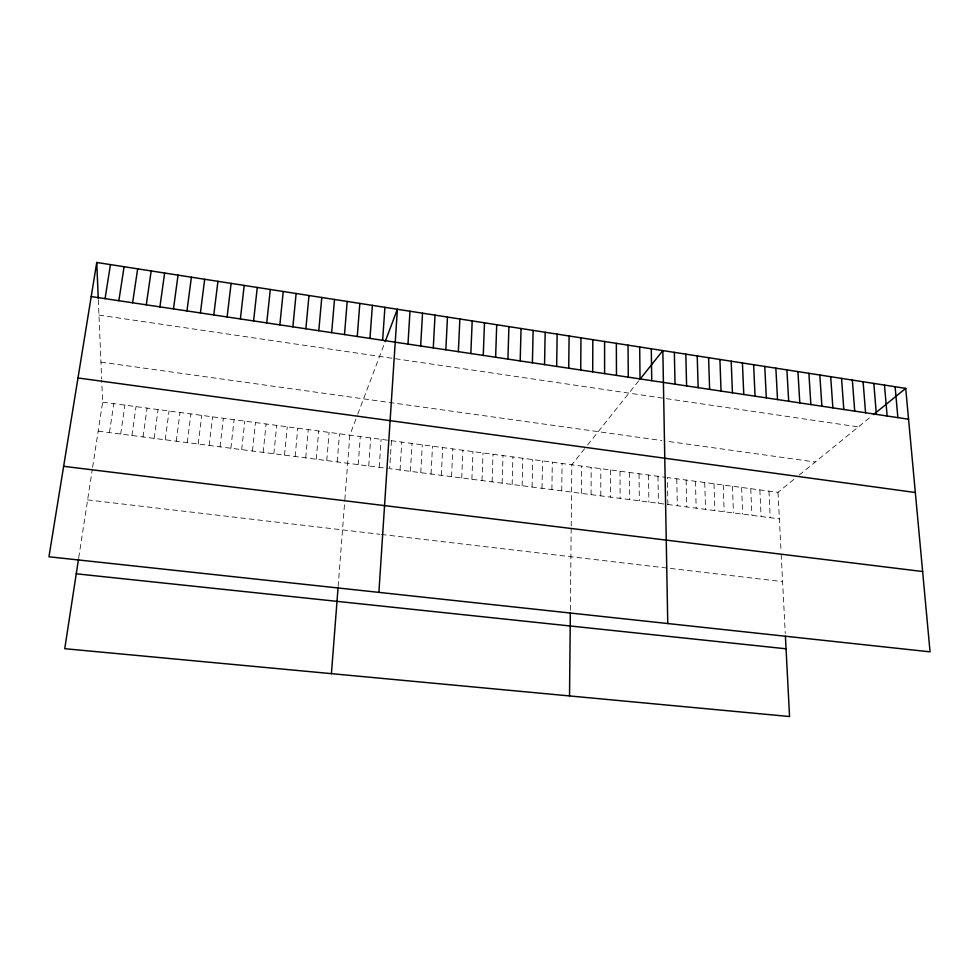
<?xml version="1.0" encoding="UTF-8"?>
<svg xmlns="http://www.w3.org/2000/svg" width="979" height="979" viewBox="0 0 979 979"><rect width="100%" height="100%" fill="white"/><g stroke="black" fill="none" stroke-linecap="round" stroke-linejoin="round"><path stroke-width="0.73" stroke-dasharray="4.89 3.67" d="M600.788 495.876L600.825 468.66M591.071 494.628L591.181 467.375M581.318 493.367L581.514 466.09M570.365 610.211L571.173 528.746M571.21 526.102L571.809 464.792L584.634 448.7M561.726 490.846L562.081 463.495M551.887 489.573L552.315 462.186M541.999 488.301L542.513 460.876M532.087 487.028L532.686 459.567M522.137 485.743L522.81 458.245M512.152 484.458L512.91 456.924M502.141 483.173L502.986 455.602M492.082 481.876L493.012 454.268M481.998 480.579L483.014 452.934M471.878 479.269L472.979 451.6M461.721 477.972L462.908 450.254M451.539 476.651L452.812 448.908M441.309 475.341L442.667 447.55M431.054 474.02L432.498 446.191M420.75 472.686L422.292 444.833M410.421 471.364L412.049 443.463M400.056 470.03L401.769 442.092M391.453 440.709L389.654 468.684L779.37 518.87M379.203 467.338L381.1 439.326M368.728 465.992L370.723 437.943M358.216 464.633L360.296 436.561M338.147 586.531L344.755 501.015M344.853 499.657L349.846 435.153L357.249 415.524M337.229 461.941L339.493 433.783M326.766 460.583L329.115 432.388M316.254 459.237L318.713 431.005M305.717 457.878L308.263 429.61M295.132 456.52L297.775 428.202M284.522 455.149L287.251 426.807M273.863 453.779L276.69 425.4M263.167 452.396L266.092 423.98M252.447 451.013L255.47 422.561M241.678 449.63L244.799 421.141M230.873 448.235L234.091 419.71M220.03 446.84L223.347 418.278M209.151 445.445L212.565 416.834M198.223 444.038L201.747 415.39M187.27 442.63L190.893 413.946M176.269 441.211L179.989 412.489M165.231 439.791L169.061 411.021M154.156 438.359L158.084 409.565M143.044 436.928L147.07 408.096M131.884 435.496L136.02 406.615M120.686 434.052L124.933 405.135M109.452 432.608L113.797 403.654M78.736 557.7L92.197 470.091M92.626 467.289L102.636 402.161L101.718 380.537M357.763 414.166L385.249 341.402M587.596 444.992L638.834 380.709M667.886 504.515L667.384 477.544L777.999 492.315L794.042 479.257M799.219 475.048L871.432 416.271M87.608 499.902L380.048 534.301M381.382 534.448L782.6 581.636M98.181 431.152L388.161 468.488M102.636 402.161L666.038 477.373M100.947 362.12L661.926 440.574M669.085 441.566L815.238 462.015M98.965 315.067L858.35 426.917M777.999 492.315L781.046 551.471M781.205 554.457L785.268 633.499M768.943 491.103L770.24 517.695M759.863 489.892L761.087 516.52M750.746 488.68L751.909 515.333M98.316 299.77L101.657 379.032M741.605 487.456L742.694 514.146M732.439 486.233L733.455 512.959M723.236 485.009L724.179 511.76M714.009 483.773L714.878 510.561M704.745 482.537L705.541 509.361M695.445 481.289L696.179 508.162M686.132 480.053L686.781 506.951M676.77 478.804L677.346 505.739M657.974 476.296L658.402 503.292M648.526 475.035L648.881 502.068M639.054 473.763L639.324 500.832M629.534 472.502L629.742 499.608M620.001 471.217L620.123 498.36M610.431 469.944L610.468 497.124"/><path stroke-width="1.47" d="M604.606 373.611L604.606 341.512M592.699 371.824L592.821 339.676M580.731 370.025L580.975 337.841M568.726 368.226L569.093 335.993M569.521 695.934L570.341 613.074M556.672 366.415L557.149 334.133M544.557 364.604L545.168 332.26M532.405 362.768L533.127 330.388M520.192 360.945L521.048 328.516M507.93 359.097L508.909 326.619M495.619 357.249L496.72 324.722M483.259 355.401L484.483 322.825M470.838 353.541L472.196 320.904M458.368 351.669L459.861 318.995M445.849 349.784L447.476 317.061M433.281 347.9L435.031 315.128M420.652 346.003L422.536 313.182M407.974 344.106L409.981 311.224M378.885 592.381L397.388 309.266L385.249 341.402M382.63 340.3L384.918 307.32M369.964 338.404L372.387 305.375M357.262 336.495L359.819 303.417M331.416 673.65L338.036 588.012M344.498 334.573L347.19 301.459M331.673 332.652L334.5 299.476M318.799 330.718L321.773 297.494M305.864 328.773L308.985 295.511M292.88 326.827L296.135 293.504M279.847 324.869L283.237 291.497M266.741 322.911L270.29 289.49M253.585 320.928L257.281 287.459M240.381 318.946L244.212 285.427M227.116 316.963L231.093 283.384M213.789 314.957L217.925 281.34M200.401 312.95L204.684 279.272M186.965 310.93L191.394 277.204M173.467 308.911L178.056 275.123M159.907 306.88L164.643 273.043M146.287 304.836L151.182 270.95M132.606 302.78L137.66 268.846M78.528 559.033L64.749 648.698L789.551 716.53L785.415 636.277M118.863 300.712L124.088 266.729M105.071 298.644L110.443 264.611M96.75 262.47L48.95 556.782L930.05 651.843L905.71 388.382L96.75 262.47L98.255 298.362M639.752 379.558L662.844 350.58L667.751 623.55M873.476 414.606L905.71 388.382M76.252 573.804L786.064 648.796M63.647 466.31L922.634 571.528M77.99 377.955L915.328 492.51M91.206 296.564L908.561 419.22M895.112 386.729L897.878 417.617M884.49 385.077L887.145 416.014M873.819 383.413L876.376 414.398M863.099 381.749L865.571 412.771M852.342 380.072L854.716 411.143M841.548 378.396L843.812 409.503M830.706 376.707L832.872 407.864M819.827 375.006L821.895 406.212M808.899 373.317L810.869 404.56M797.934 371.604L799.794 402.895M786.92 369.891L788.682 401.231M775.857 368.165L777.522 399.554M764.758 366.44L766.312 397.878M753.622 364.702L755.066 396.189M742.425 362.964L743.771 394.488M731.191 361.214L732.427 392.787M719.92 359.464L721.046 391.086M708.6 357.702L709.616 389.373M697.232 355.928L698.137 387.647M685.814 354.153L686.609 385.922M674.347 352.367L675.033 384.184M651.292 348.781L651.745 380.684M639.691 346.982L640.033 378.922M628.041 345.159L628.273 377.16M616.354 343.348L616.464 375.385"/></g></svg>
